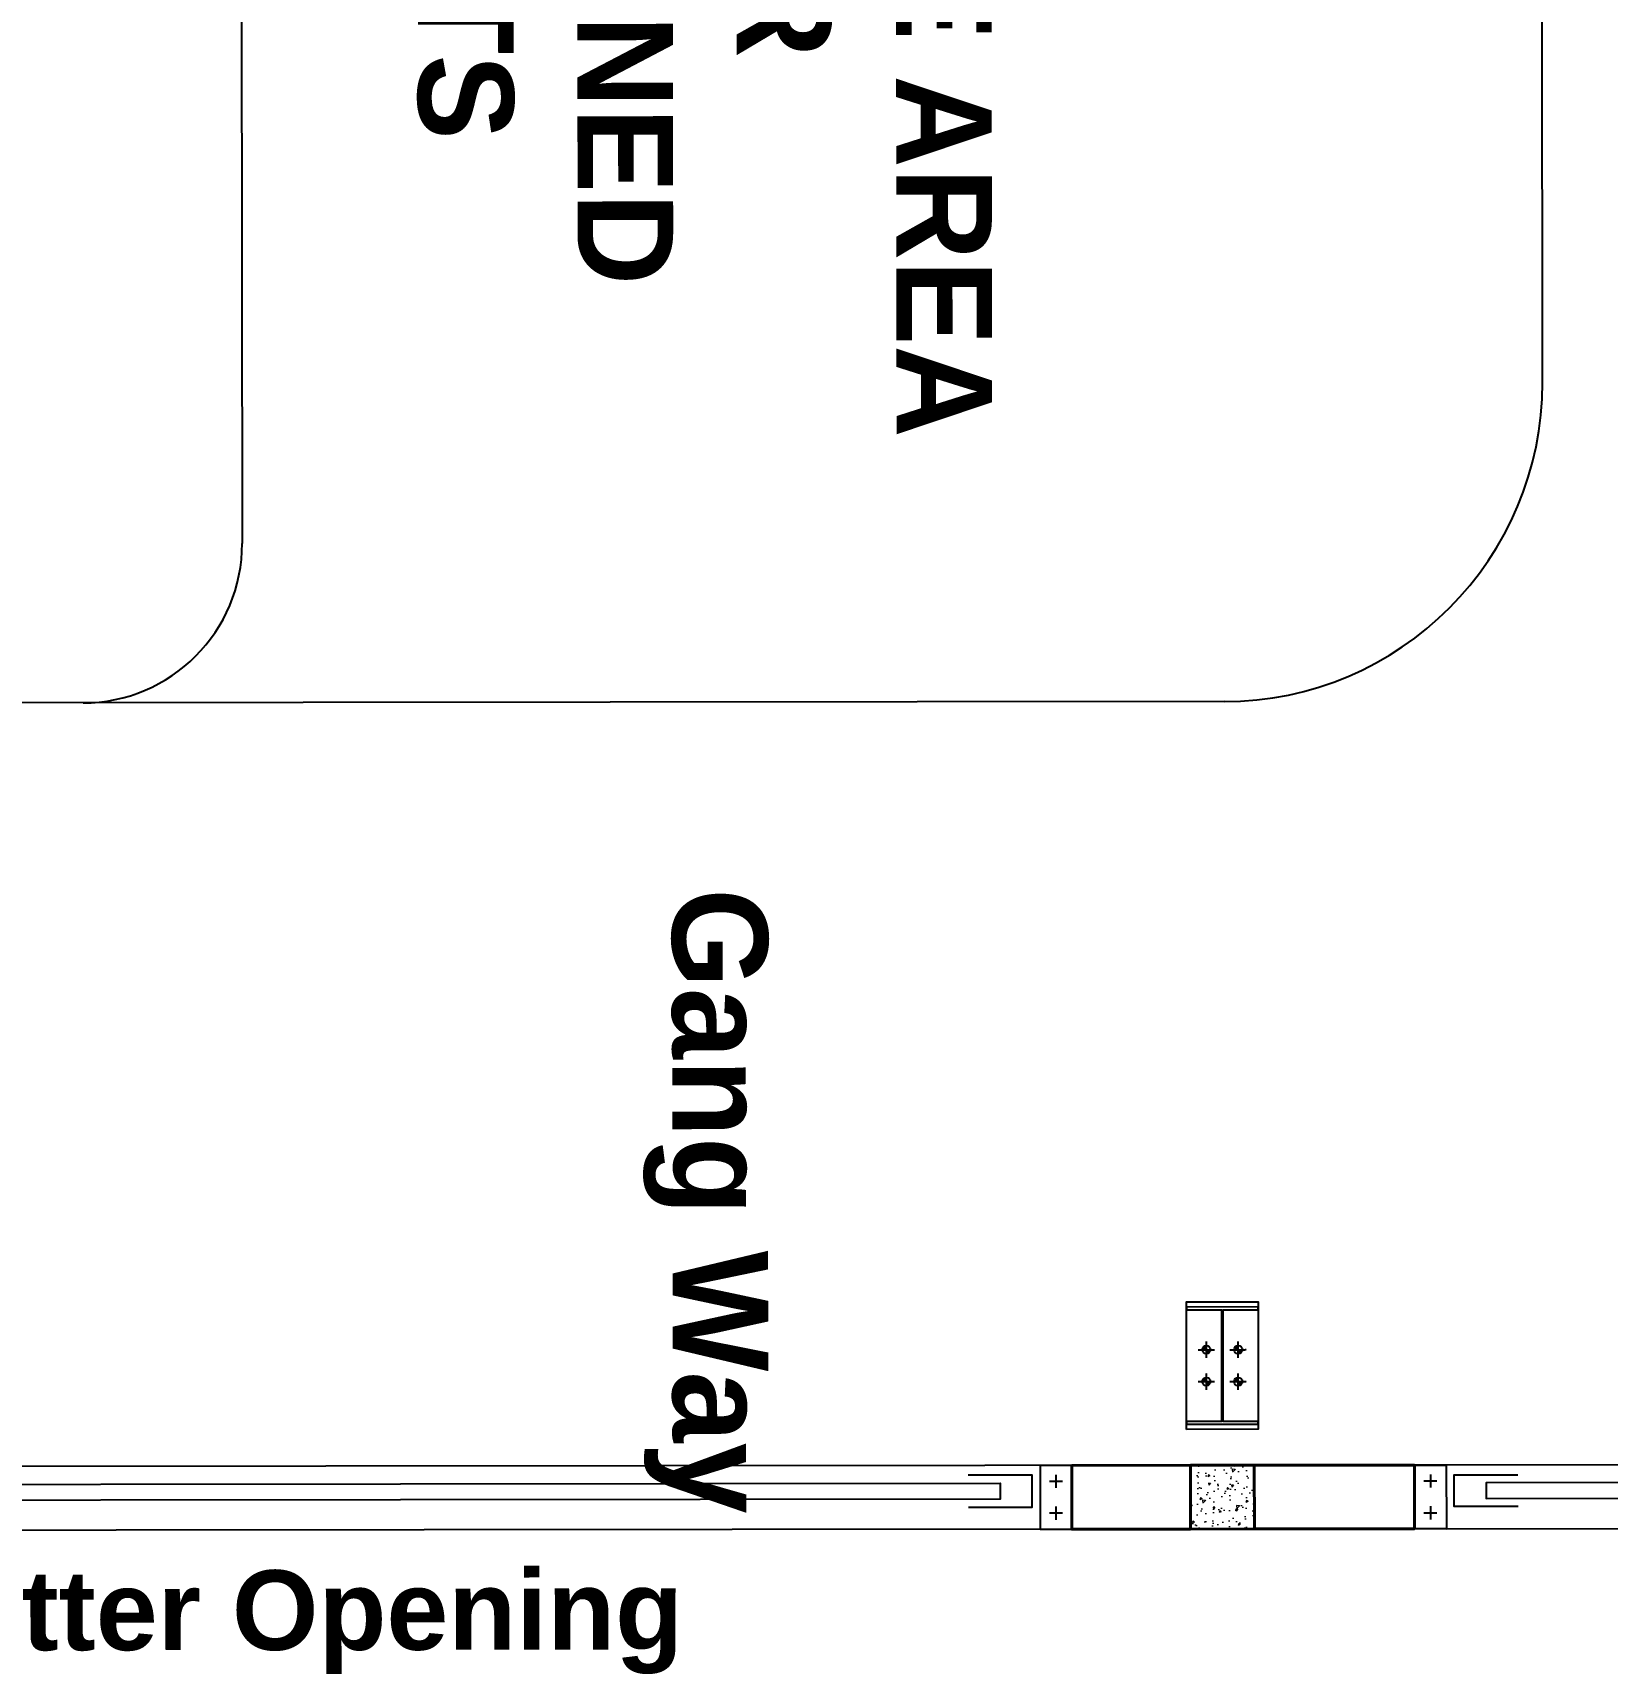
# Model space of a CAD drawing. Header units: feet. Extents: x -99009 to 3252343, y -11094690 to 9035152.
# Drawn here: x 2516523 to 2521463, y -2003592 to -1998439 of the extents above; entities that cross this region are included whole.
import ezdxf

# ---------------------------------------------------------------- set-up
doc = ezdxf.new("R2010")
doc.units = ezdxf.units.FT
doc.linetypes.add('CENTER', pattern=[2, 1.25, -0.25, 0.25, -0.25])
for name, color, linetype in [('1', 1, 'Continuous'), ('DOOR', 5, 'Continuous'), ('JOB', 4, 'Continuous'), ('K-LINE', 7, 'Continuous'), ('KERB WALL', 44, 'Continuous'), ('RCC STUB COL', 3, 'Continuous')]:
    doc.layers.add(name, color=color, linetype=linetype)
for name, color, linetype, lineweight in [('ELEVATION', 2, 'Continuous', 25), ('Line', 7, 'Continuous', 13), ('RCC', 3, 'Continuous', 40), ('ROAD', 134, 'Continuous', 0), ('WALL', 10, 'Continuous', 40)]:
    doc.layers.add(name, color=color, linetype=linetype, lineweight=lineweight)
doc.styles.get("Standard").update_dxf_attribs({"font": 'GOTHICB.TTF'})

# ---------------------------------------------------------------- blocks, each defined once
blk = doc.blocks.new('CHANNEL')
for points in [[(-50, 100), (0, 100), (0, 0), (-200, 0), (-200, 100), (-150, 100)], [(-150, 70.7), (-150, 29.3)], [(-50, 70.7), (-50, 29.3)], [(-129.3, 50), (-170.7, 50)], [(-29.3, 50), (-70.7, 50)]]:
    blk.add_lwpolyline(points)
blk = doc.blocks.new('SD 5.')
for points in [[(-1430.7794, 9.051), (-1430.9794, 9.051), (-1430.9794, 8.951), (-1430.7794, 8.951)], [(-1425.4044, 9.051), (-1425.2044, 9.051), (-1425.2044, 8.951), (-1425.4044, 8.951)]]:
    blk.add_lwpolyline(points)
blk.add_lwpolyline([(-1425.2322, 9.026), (-1425.2322, 8.976), (-1430.8794, 8.976), (-1430.8794, 9.026)], close=True)
at = {"layer": 'ELEVATION'}
blk.add_lwpolyline([(-1431.0044, 9.1204), (-1425.2044, 9.1204)], dxfattribs=at)
at = {"yscale": 0.001, "zscale": 0.001}
for p, xscale, rotation in [((-1431.0044, 8.9204), -0.001, 89.99999999999997), ((-1425.2044, 8.9204), 0.001, 270)]:
    blk.add_blockref('CHANNEL', p, dxfattribs=dict(at, xscale=xscale, rotation=rotation))
blk = doc.blocks.new('RCC COLUMN')
at = {"layer": 'ROAD'}
h = blk.add_hatch(dxfattribs=at)
h.set_pattern_fill('AR-CONC', color=252, scale=10)
h.set_pattern_definition([(50, (-23146.816, 205572.735), (71.726018, -6.275213), [7.5, -82.5]), (355, (-23146.82, 205572.735), (-13.875133, 75.219213), [6, -66]), (100.451444, (-23140.84, 205572.21), (57.850885, 68.944), [6.37402, -70.11421]), (46.1842, (-23146.82, 205592.735), (106.724133, -16.551928), [11.25, -123.75]), (96.635635, (-23137.92, 205591.36), (93.466195, 97.41186), [9.561034, -105.171376]), (351.184164, (-23146.82, 205592.73), (93.466195, 97.41186), [9, -99]), (21, (-23136.816, 205587.735), (59.690705, -40.261889), [7.5, -82.5]), (326, (-23136.82, 205587.735), (24.331533, 72.515005), [6, -66]), (71.451445, (-23131.84, 205584.38), (84.022238, 32.253115), [6.37402, -70.11421]), (37.5, (-23146.816, 205572.735), (1.2159855, 33.2893854), [0, -65.2, 0, -67, 0, -66.25]), (7.5, (-23146.816, 205572.735), (26.306954, 39.441171), [0, -38.2, 0, -63.7, 0, -25.25]), (327.5, (-23169.116, 205572.735), (53.3822436, -2.2554872), [0, -25, 0, -78, 0, -103.5]), (317.5, (-23179.116, 205572.735), (58.318617, 10.010498), [0, -32.5, 0, -51.8, 0, -73.5])])
h.paths.add_polyline_path([(-100, -115), (100, -115), (100, 85), (-100, 85)])
at = {"layer": 'RCC'}
blk.add_lwpolyline([(-100, -115), (100, -115), (100, 85), (-100, 85)], close=True, dxfattribs=at)
blk = doc.blocks.new('zw$7752')
h = blk.add_hatch(color=256)
h.dxf.hatch_style = 1
h.paths.add_polyline_path([(26, 126), (13, 126, 0.414214), (26, 113)])
h.paths.add_polyline_path([(26, 139), (26, 126), (39, 126, 0.414214)])
h = blk.add_hatch(color=256)
h.dxf.hatch_style = 1
h.paths.add_polyline_path([(126, 126), (113, 126, 0.414214), (126, 113)])
h.paths.add_polyline_path([(126, 139), (126, 126), (139, 126, 0.414214)])
h = blk.add_hatch(color=256)
h.dxf.hatch_style = 1
h.paths.add_polyline_path([(26, 26), (13, 26, 0.414214), (26, 13)])
h.paths.add_polyline_path([(26, 39), (26, 26), (39, 26, 0.414214)])
h = blk.add_hatch(color=256)
h.dxf.hatch_style = 1
h.paths.add_polyline_path([(126, 26), (113, 26, 0.414214), (126, 13)])
h.paths.add_polyline_path([(126, 39), (126, 26), (139, 26, 0.414214)])
at = {"color": 7, "linetype": 'CENTER'}
for p, q in [((0, 126), (52, 126)), ((26, 152), (26, 100)), ((100, 126), (152, 126)), ((126, 152), (126, 100)), ((26, 52), (26, 0)), ((126, 52), (126, 0)), ((0, 26), (52, 26)), ((100, 26), (152, 26))]:
    blk.add_line(p, q, dxfattribs=at)
at = {"color": 7}
for centre in [(26, 126), (126, 126), (26, 26), (126, 26)]:
    blk.add_circle(centre, 13, dxfattribs=at)
for centre in [(26, 126), (126, 126), (26, 26), (126, 26)]:
    blk.add_circle(centre, 13)
blk = doc.blocks.new('BE420G6')
at = {"color": 3}
blk.add_lwpolyline([(936381.3, 672481.4), (936781.3, 672481.4), (936781.3, 672256.4), (936381.3, 672256.4)], close=True, dxfattribs=at)
at = {"color": 1}
blk.add_lwpolyline([(936397.3, 672481.4), (936397.3, 672256.4), (936406.3, 672256.4), (936406.3, 672366.4), (936756.3, 672366.4), (936756.3, 672256.4), (936765.3, 672256.4), (936765.3, 672481.4), (936756.3, 672481.4), (936756.3, 672371.4), (936406.3, 672371.4), (936406.3, 672481.4)], close=True, dxfattribs=at)
blk.add_blockref('zw$7752', (936505.3, 672292.9))

msp = doc.modelspace()

# ---------------------------------------------------------------- linework, layer by layer
at = {"layer": '1'}
msp.add_arc((2520410.24778, -1978395.99612), 100000, 84.1346387202, 194.3871675539, dxfattribs=at)
at = {"layer": 'JOB'}
for p, q in [((2517170.01213, -1991437.93547), (2517179.77949, -2000040.75287)), ((2521260.41878, -1999536.11952), (2521251.78679, -1991933.30148))]:
    msp.add_line(p, q, dxfattribs=at)
for centre, radius in [((2520260.41942, -1999537.25489), 1000), ((2516679.77981, -2000041.32055), 500)]:
    msp.add_arc(centre, radius, 270.06505171, 0.06505171, dxfattribs=at)
at = {"layer": 'K-LINE', "color": 4, "ltscale": 300}
msp.add_line((2520261.55479, -2000537.25424), (2514331.32378, -2000543.98723), dxfattribs=at)
at = {"layer": 'KERB WALL'}
msp.add_line((2526858.56142, -2002925.89361), (2513783.63436, -2002940.73845), dxfattribs=at)
at = {"layer": 'WALL'}
for points in [[(2519783.6306, -2002934.02625), (2519783.85768, -2003134.02613), (2520156.29292, -2003133.60327), (2520156.06585, -2002933.6034)], [(2520858.5654, -2002932.80581), (2520356.06572, -2002933.37633), (2520356.29279, -2003133.3762), (2520858.79247, -2003132.80568)]]:
    msp.add_lwpolyline(points, close=True, dxfattribs=at)

# ---------------------------------------------------------------- block references
at = {"rotation": 90.0650517140735}
msp.add_blockref('BE420G6', (3193687.54893, -2938438.14778), dxfattribs=at)
at = {"layer": 'DOOR', "yscale": 1000, "zscale": 999.9999999999999, "rotation": 180.0650517140735}
for p, xscale in [((1088670.01451, -1995638.4625), 1000), ((1088670.01451, -1995638.4625), 1000), ((3951951.92565, -1992387.58647), -1000), ((3951951.92565, -1992387.58647), -1000)]:
    msp.add_blockref('SD 5.', p, dxfattribs=dict(at, xscale=xscale))
at = {"layer": 'RCC STUB COL', "rotation": 180.0650517140735}
msp.add_blockref('RCC COLUMN', (2520256.19635, -2003048.48979), dxfattribs=at)

# ---------------------------------------------------------------- texts
at = {"layer": 'K-LINE', "insert": (2519529.60459, -1996345.60562), "char_height": 300, "attachment_point": 1, "rotation": 270.06505171}
msp.add_mtext_dynamic_manual_height_columns('\\pxqc;STORAGE AREA FOR \\PHARDENED PARTS', width=3494.4422833, gutter_width=1, heights=[0], dxfattribs=at)
at = {"layer": 'K-LINE', "insert": (2518829.06715, -2001123.27444), "char_height": 300, "width": 2495.2996665, "attachment_point": 1, "rotation": 270.06505171}
msp.add_mtext('{Gang Way}', dxfattribs=at)
at = {"layer": 'Line', "lineweight": 5, "insert": (2513673.17247, -2003267.2321), "char_height": 250, "attachment_point": 1, "rotation": 0.06505171}
msp.add_mtext_dynamic_manual_height_columns('\\pxqc;{\\fArial|b1|i0|c0|p34;Rolling Shutter Opening}', width=5765.2435607, gutter_width=1, heights=[0], dxfattribs=at)

doc.saveas('drawing.dxf')
